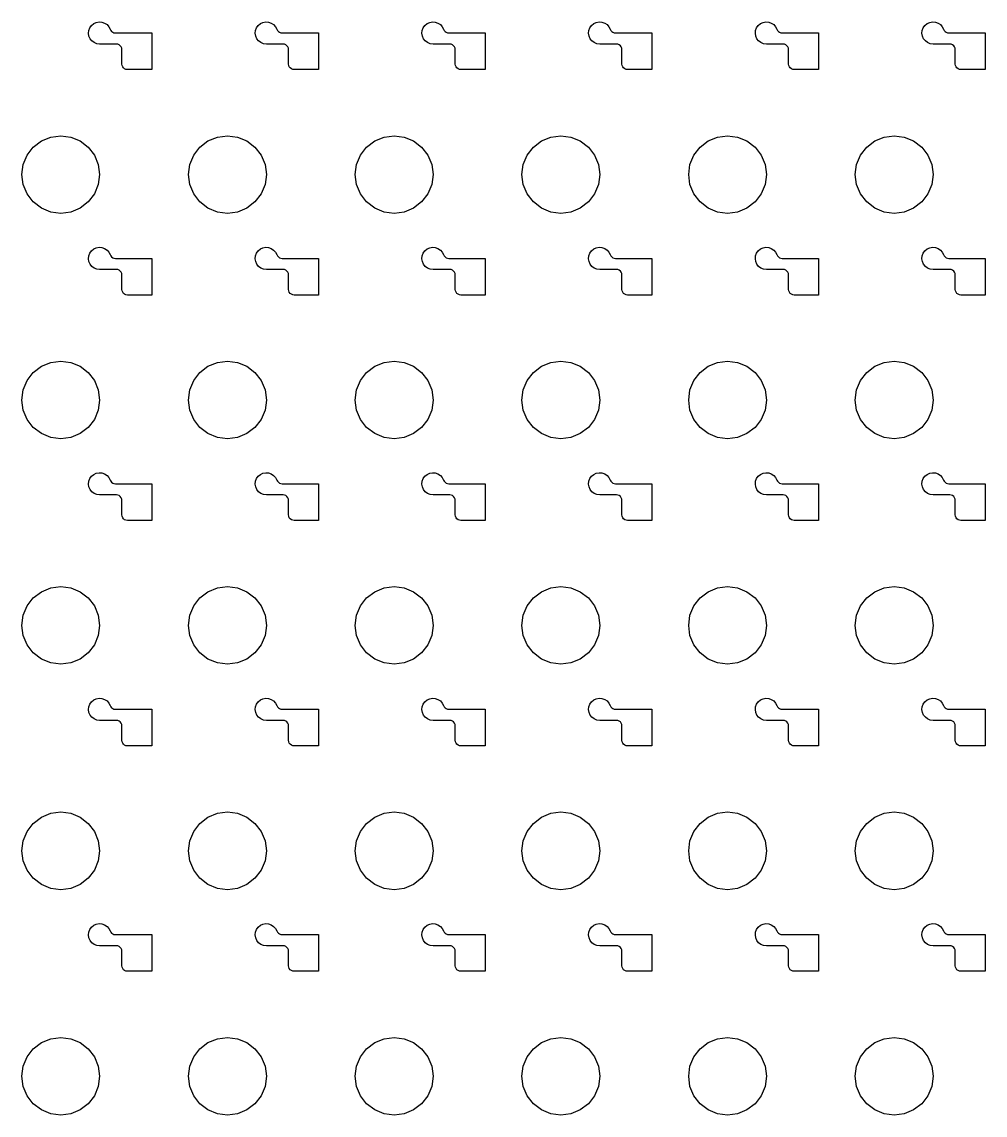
# Model space of a CAD drawing. Extents: x 11 to 212, y 11 to 212.
# Drawn here: x 122.26 to 132.46, y 136.1 to 147.68 of the extents above; entities that cross this region are included whole.
import ezdxf

# ---------------------------------------------------------------- set-up
doc = ezdxf.new("R2010")
doc.units = 0
doc.layers.add('C3', color=7, linetype='continuous')

msp = doc.modelspace()

# ---------------------------------------------------------------- linework, layer by layer
at = {"layer": 'C3'}
for points in [[(123.376, 147.176), (123.361, 147.178), (123.347, 147.184), (123.335, 147.194), (123.326, 147.206), (123.32, 147.22), (123.318, 147.235), (123.318, 147.388), (123.316, 147.403), (123.31, 147.418), (123.3, 147.43), (123.288, 147.439), (123.274, 147.445), (123.259, 147.447), (123.082, 147.447), (123.052, 147.451), (123.024, 147.462), (123, 147.48), (122.982, 147.504), (122.969, 147.532), (122.965, 147.561), (122.968, 147.591), (122.978, 147.62), (122.996, 147.644), (123.019, 147.664), (123.046, 147.677), (123.076, 147.682), (123.106, 147.68), (123.135, 147.67), (123.16, 147.653), (123.18, 147.631), (123.193, 147.604), (123.2, 147.591), (123.209, 147.58), (123.221, 147.572), (123.234, 147.566), (123.249, 147.565), (123.633, 147.565), (123.633, 147.176)], [(125.141, 147.176), (125.126, 147.178), (125.112, 147.184), (125.1, 147.194), (125.09, 147.206), (125.084, 147.22), (125.082, 147.235), (125.082, 147.388), (125.08, 147.403), (125.074, 147.418), (125.065, 147.43), (125.053, 147.439), (125.039, 147.445), (125.024, 147.447), (124.847, 147.447), (124.817, 147.451), (124.789, 147.462), (124.765, 147.48), (124.746, 147.504), (124.734, 147.532), (124.729, 147.561), (124.733, 147.591), (124.743, 147.62), (124.761, 147.644), (124.784, 147.664), (124.811, 147.677), (124.841, 147.682), (124.871, 147.68), (124.899, 147.67), (124.924, 147.653), (124.944, 147.631), (124.958, 147.604), (124.964, 147.591), (124.974, 147.58), (124.986, 147.572), (124.999, 147.566), (125.013, 147.565), (125.398, 147.565), (125.398, 147.176)], [(126.906, 147.176), (126.891, 147.178), (126.876, 147.184), (126.864, 147.194), (126.855, 147.206), (126.849, 147.22), (126.847, 147.235), (126.847, 147.388), (126.845, 147.403), (126.839, 147.418), (126.83, 147.43), (126.818, 147.439), (126.803, 147.445), (126.788, 147.447), (126.612, 147.447), (126.582, 147.451), (126.554, 147.462), (126.53, 147.48), (126.511, 147.504), (126.499, 147.532), (126.494, 147.561), (126.497, 147.591), (126.508, 147.62), (126.525, 147.644), (126.548, 147.664), (126.576, 147.677), (126.605, 147.682), (126.635, 147.68), (126.664, 147.67), (126.689, 147.653), (126.709, 147.631), (126.723, 147.604), (126.729, 147.591), (126.739, 147.58), (126.75, 147.572), (126.764, 147.566), (126.778, 147.565), (127.162, 147.565), (127.162, 147.176)], [(128.671, 147.176), (128.655, 147.178), (128.641, 147.184), (128.629, 147.194), (128.62, 147.206), (128.614, 147.22), (128.612, 147.235), (128.612, 147.388), (128.61, 147.403), (128.604, 147.418), (128.595, 147.43), (128.582, 147.439), (128.568, 147.445), (128.553, 147.447), (128.376, 147.447), (128.347, 147.451), (128.319, 147.462), (128.294, 147.48), (128.276, 147.504), (128.264, 147.532), (128.259, 147.561), (128.262, 147.591), (128.272, 147.62), (128.29, 147.644), (128.313, 147.664), (128.34, 147.677), (128.37, 147.682), (128.4, 147.68), (128.429, 147.67), (128.454, 147.653), (128.474, 147.631), (128.487, 147.604), (128.494, 147.591), (128.503, 147.58), (128.515, 147.572), (128.529, 147.566), (128.543, 147.565), (128.927, 147.565), (128.927, 147.176)], [(130.435, 147.176), (130.42, 147.178), (130.406, 147.184), (130.394, 147.194), (130.384, 147.206), (130.378, 147.22), (130.376, 147.235), (130.376, 147.388), (130.374, 147.403), (130.369, 147.418), (130.359, 147.43), (130.347, 147.439), (130.333, 147.445), (130.318, 147.447), (130.141, 147.447), (130.111, 147.451), (130.083, 147.462), (130.059, 147.48), (130.04, 147.504), (130.028, 147.532), (130.024, 147.561), (130.027, 147.591), (130.037, 147.62), (130.055, 147.644), (130.078, 147.664), (130.105, 147.677), (130.135, 147.682), (130.165, 147.68), (130.193, 147.67), (130.218, 147.653), (130.238, 147.631), (130.252, 147.604), (130.259, 147.591), (130.268, 147.58), (130.28, 147.572), (130.293, 147.566), (130.308, 147.565), (130.692, 147.565), (130.692, 147.176)], [(132.2, 147.176), (132.185, 147.178), (132.171, 147.184), (132.158, 147.194), (132.149, 147.206), (132.143, 147.22), (132.141, 147.235), (132.141, 147.388), (132.139, 147.403), (132.133, 147.418), (132.124, 147.43), (132.112, 147.439), (132.098, 147.445), (132.082, 147.447), (131.906, 147.447), (131.876, 147.451), (131.848, 147.462), (131.824, 147.48), (131.805, 147.504), (131.793, 147.532), (131.788, 147.561), (131.791, 147.591), (131.802, 147.62), (131.819, 147.644), (131.842, 147.664), (131.87, 147.677), (131.899, 147.682), (131.93, 147.68), (131.958, 147.67), (131.983, 147.653), (132.003, 147.631), (132.017, 147.604), (132.023, 147.591), (132.033, 147.58), (132.044, 147.572), (132.058, 147.566), (132.072, 147.565), (132.456, 147.565), (132.456, 147.176)], [(123.082, 146.065), (123.068, 145.958), (123.027, 145.859), (122.962, 145.774), (122.876, 145.708), (122.777, 145.667), (122.671, 145.653), (122.564, 145.667), (122.465, 145.708), (122.379, 145.774), (122.314, 145.859), (122.273, 145.958), (122.259, 146.065), (122.273, 146.171), (122.314, 146.271), (122.379, 146.356), (122.465, 146.421), (122.564, 146.462), (122.671, 146.476), (122.777, 146.462), (122.876, 146.421), (122.962, 146.356), (123.027, 146.271), (123.068, 146.171)], [(124.847, 146.065), (124.833, 145.958), (124.792, 145.859), (124.726, 145.774), (124.641, 145.708), (124.542, 145.667), (124.435, 145.653), (124.329, 145.667), (124.229, 145.708), (124.144, 145.774), (124.079, 145.859), (124.038, 145.958), (124.024, 146.065), (124.038, 146.171), (124.079, 146.271), (124.144, 146.356), (124.229, 146.421), (124.329, 146.462), (124.435, 146.476), (124.542, 146.462), (124.641, 146.421), (124.726, 146.356), (124.792, 146.271), (124.833, 146.171)], [(126.612, 146.065), (126.598, 145.958), (126.557, 145.859), (126.491, 145.774), (126.406, 145.708), (126.307, 145.667), (126.2, 145.653), (126.093, 145.667), (125.994, 145.708), (125.909, 145.774), (125.843, 145.859), (125.802, 145.958), (125.788, 146.065), (125.802, 146.171), (125.843, 146.271), (125.909, 146.356), (125.994, 146.421), (126.093, 146.462), (126.2, 146.476), (126.307, 146.462), (126.406, 146.421), (126.491, 146.356), (126.557, 146.271), (126.598, 146.171)], [(128.376, 146.065), (128.362, 145.958), (128.321, 145.859), (128.256, 145.774), (128.171, 145.708), (128.071, 145.667), (127.965, 145.653), (127.858, 145.667), (127.759, 145.708), (127.674, 145.774), (127.608, 145.859), (127.567, 145.958), (127.553, 146.065), (127.567, 146.171), (127.608, 146.271), (127.674, 146.356), (127.759, 146.421), (127.858, 146.462), (127.965, 146.476), (128.071, 146.462), (128.171, 146.421), (128.256, 146.356), (128.321, 146.271), (128.362, 146.171)], [(130.141, 146.065), (130.127, 145.958), (130.086, 145.859), (130.021, 145.774), (129.935, 145.708), (129.836, 145.667), (129.729, 145.653), (129.623, 145.667), (129.524, 145.708), (129.438, 145.774), (129.373, 145.859), (129.332, 145.958), (129.318, 146.065), (129.332, 146.171), (129.373, 146.271), (129.438, 146.356), (129.524, 146.421), (129.623, 146.462), (129.729, 146.476), (129.836, 146.462), (129.935, 146.421), (130.021, 146.356), (130.086, 146.271), (130.127, 146.171)], [(131.906, 146.065), (131.892, 145.958), (131.851, 145.859), (131.785, 145.774), (131.7, 145.708), (131.601, 145.667), (131.494, 145.653), (131.388, 145.667), (131.288, 145.708), (131.203, 145.774), (131.138, 145.859), (131.096, 145.958), (131.082, 146.065), (131.096, 146.171), (131.138, 146.271), (131.203, 146.356), (131.288, 146.421), (131.388, 146.462), (131.494, 146.476), (131.601, 146.462), (131.7, 146.421), (131.785, 146.356), (131.851, 146.271), (131.892, 146.171)], [(123.376, 144.788), (123.361, 144.79), (123.347, 144.796), (123.335, 144.805), (123.326, 144.818), (123.32, 144.832), (123.318, 144.847), (123.318, 145), (123.316, 145.015), (123.31, 145.029), (123.3, 145.042), (123.288, 145.051), (123.274, 145.057), (123.259, 145.059), (123.082, 145.059), (123.052, 145.063), (123.024, 145.074), (123, 145.092), (122.982, 145.116), (122.969, 145.143), (122.965, 145.173), (122.968, 145.203), (122.978, 145.232), (122.996, 145.256), (123.019, 145.276), (123.046, 145.288), (123.076, 145.294), (123.106, 145.292), (123.135, 145.282), (123.16, 145.265), (123.18, 145.243), (123.193, 145.216), (123.2, 145.203), (123.209, 145.192), (123.221, 145.183), (123.234, 145.178), (123.249, 145.176), (123.633, 145.176), (123.633, 144.788)], [(125.141, 144.788), (125.126, 144.79), (125.112, 144.796), (125.1, 144.805), (125.09, 144.818), (125.084, 144.832), (125.082, 144.847), (125.082, 145), (125.08, 145.015), (125.074, 145.029), (125.065, 145.042), (125.053, 145.051), (125.039, 145.057), (125.024, 145.059), (124.847, 145.059), (124.817, 145.063), (124.789, 145.074), (124.765, 145.092), (124.746, 145.116), (124.734, 145.143), (124.729, 145.173), (124.733, 145.203), (124.743, 145.232), (124.761, 145.256), (124.784, 145.276), (124.811, 145.288), (124.841, 145.294), (124.871, 145.292), (124.899, 145.282), (124.924, 145.265), (124.944, 145.243), (124.958, 145.216), (124.964, 145.203), (124.974, 145.192), (124.986, 145.183), (124.999, 145.178), (125.013, 145.176), (125.398, 145.176), (125.398, 144.788)], [(126.906, 144.788), (126.891, 144.79), (126.876, 144.796), (126.864, 144.805), (126.855, 144.818), (126.849, 144.832), (126.847, 144.847), (126.847, 145), (126.845, 145.015), (126.839, 145.029), (126.83, 145.042), (126.818, 145.051), (126.803, 145.057), (126.788, 145.059), (126.612, 145.059), (126.582, 145.063), (126.554, 145.074), (126.53, 145.092), (126.511, 145.116), (126.499, 145.143), (126.494, 145.173), (126.497, 145.203), (126.508, 145.232), (126.525, 145.256), (126.548, 145.276), (126.576, 145.288), (126.605, 145.294), (126.635, 145.292), (126.664, 145.282), (126.689, 145.265), (126.709, 145.243), (126.723, 145.216), (126.729, 145.203), (126.739, 145.192), (126.75, 145.183), (126.764, 145.178), (126.778, 145.176), (127.162, 145.176), (127.162, 144.788)], [(128.671, 144.788), (128.655, 144.79), (128.641, 144.796), (128.629, 144.805), (128.62, 144.818), (128.614, 144.832), (128.612, 144.847), (128.612, 145), (128.61, 145.015), (128.604, 145.029), (128.595, 145.042), (128.582, 145.051), (128.568, 145.057), (128.553, 145.059), (128.376, 145.059), (128.347, 145.063), (128.319, 145.074), (128.294, 145.092), (128.276, 145.116), (128.264, 145.143), (128.259, 145.173), (128.262, 145.203), (128.272, 145.232), (128.29, 145.256), (128.313, 145.276), (128.34, 145.288), (128.37, 145.294), (128.4, 145.292), (128.429, 145.282), (128.454, 145.265), (128.474, 145.243), (128.487, 145.216), (128.494, 145.203), (128.503, 145.192), (128.515, 145.183), (128.529, 145.178), (128.543, 145.176), (128.927, 145.176), (128.927, 144.788)], [(130.435, 144.788), (130.42, 144.79), (130.406, 144.796), (130.394, 144.805), (130.384, 144.818), (130.378, 144.832), (130.376, 144.847), (130.376, 145), (130.374, 145.015), (130.369, 145.029), (130.359, 145.042), (130.347, 145.051), (130.333, 145.057), (130.318, 145.059), (130.141, 145.059), (130.111, 145.063), (130.083, 145.074), (130.059, 145.092), (130.04, 145.116), (130.028, 145.143), (130.024, 145.173), (130.027, 145.203), (130.037, 145.232), (130.055, 145.256), (130.078, 145.276), (130.105, 145.288), (130.135, 145.294), (130.165, 145.292), (130.193, 145.282), (130.218, 145.265), (130.238, 145.243), (130.252, 145.216), (130.259, 145.203), (130.268, 145.192), (130.28, 145.183), (130.293, 145.178), (130.308, 145.176), (130.692, 145.176), (130.692, 144.788)], [(132.2, 144.788), (132.185, 144.79), (132.171, 144.796), (132.158, 144.805), (132.149, 144.818), (132.143, 144.832), (132.141, 144.847), (132.141, 145), (132.139, 145.015), (132.133, 145.029), (132.124, 145.042), (132.112, 145.051), (132.098, 145.057), (132.082, 145.059), (131.906, 145.059), (131.876, 145.063), (131.848, 145.074), (131.824, 145.092), (131.805, 145.116), (131.793, 145.143), (131.788, 145.173), (131.791, 145.203), (131.802, 145.232), (131.819, 145.256), (131.842, 145.276), (131.87, 145.288), (131.899, 145.294), (131.93, 145.292), (131.958, 145.282), (131.983, 145.265), (132.003, 145.243), (132.017, 145.216), (132.023, 145.203), (132.033, 145.192), (132.044, 145.183), (132.058, 145.178), (132.072, 145.176), (132.456, 145.176), (132.456, 144.788)], [(123.082, 143.676), (123.068, 143.57), (123.027, 143.471), (122.962, 143.385), (122.876, 143.32), (122.777, 143.279), (122.671, 143.265), (122.564, 143.279), (122.465, 143.32), (122.379, 143.385), (122.314, 143.471), (122.273, 143.57), (122.259, 143.676), (122.273, 143.783), (122.314, 143.882), (122.379, 143.968), (122.465, 144.033), (122.564, 144.074), (122.671, 144.088), (122.777, 144.074), (122.876, 144.033), (122.962, 143.968), (123.027, 143.882), (123.068, 143.783)], [(124.847, 143.676), (124.833, 143.57), (124.792, 143.471), (124.726, 143.385), (124.641, 143.32), (124.542, 143.279), (124.435, 143.265), (124.329, 143.279), (124.229, 143.32), (124.144, 143.385), (124.079, 143.471), (124.038, 143.57), (124.024, 143.676), (124.038, 143.783), (124.079, 143.882), (124.144, 143.968), (124.229, 144.033), (124.329, 144.074), (124.435, 144.088), (124.542, 144.074), (124.641, 144.033), (124.726, 143.968), (124.792, 143.882), (124.833, 143.783)], [(126.612, 143.676), (126.598, 143.57), (126.557, 143.471), (126.491, 143.385), (126.406, 143.32), (126.307, 143.279), (126.2, 143.265), (126.093, 143.279), (125.994, 143.32), (125.909, 143.385), (125.843, 143.471), (125.802, 143.57), (125.788, 143.676), (125.802, 143.783), (125.843, 143.882), (125.909, 143.968), (125.994, 144.033), (126.093, 144.074), (126.2, 144.088), (126.307, 144.074), (126.406, 144.033), (126.491, 143.968), (126.557, 143.882), (126.598, 143.783)], [(128.376, 143.676), (128.362, 143.57), (128.321, 143.471), (128.256, 143.385), (128.171, 143.32), (128.071, 143.279), (127.965, 143.265), (127.858, 143.279), (127.759, 143.32), (127.674, 143.385), (127.608, 143.471), (127.567, 143.57), (127.553, 143.676), (127.567, 143.783), (127.608, 143.882), (127.674, 143.968), (127.759, 144.033), (127.858, 144.074), (127.965, 144.088), (128.071, 144.074), (128.171, 144.033), (128.256, 143.968), (128.321, 143.882), (128.362, 143.783)], [(130.141, 143.676), (130.127, 143.57), (130.086, 143.471), (130.021, 143.385), (129.935, 143.32), (129.836, 143.279), (129.729, 143.265), (129.623, 143.279), (129.524, 143.32), (129.438, 143.385), (129.373, 143.471), (129.332, 143.57), (129.318, 143.676), (129.332, 143.783), (129.373, 143.882), (129.438, 143.968), (129.524, 144.033), (129.623, 144.074), (129.729, 144.088), (129.836, 144.074), (129.935, 144.033), (130.021, 143.968), (130.086, 143.882), (130.127, 143.783)], [(131.906, 143.676), (131.892, 143.57), (131.851, 143.471), (131.785, 143.385), (131.7, 143.32), (131.601, 143.279), (131.494, 143.265), (131.388, 143.279), (131.288, 143.32), (131.203, 143.385), (131.138, 143.471), (131.096, 143.57), (131.082, 143.676), (131.096, 143.783), (131.138, 143.882), (131.203, 143.968), (131.288, 144.033), (131.388, 144.074), (131.494, 144.088), (131.601, 144.074), (131.7, 144.033), (131.785, 143.968), (131.851, 143.882), (131.892, 143.783)], [(123.376, 142.4), (123.361, 142.402), (123.347, 142.408), (123.335, 142.417), (123.326, 142.429), (123.32, 142.444), (123.318, 142.459), (123.318, 142.612), (123.316, 142.627), (123.31, 142.641), (123.3, 142.653), (123.288, 142.663), (123.274, 142.669), (123.259, 142.671), (123.082, 142.671), (123.052, 142.674), (123.024, 142.686), (123, 142.704), (122.982, 142.728), (122.969, 142.755), (122.965, 142.785), (122.968, 142.815), (122.978, 142.843), (122.996, 142.868), (123.019, 142.887), (123.046, 142.9), (123.076, 142.906), (123.106, 142.903), (123.135, 142.894), (123.16, 142.877), (123.18, 142.854), (123.193, 142.827), (123.2, 142.815), (123.209, 142.804), (123.221, 142.795), (123.234, 142.79), (123.249, 142.788), (123.633, 142.788), (123.633, 142.4)], [(125.141, 142.4), (125.126, 142.402), (125.112, 142.408), (125.1, 142.417), (125.09, 142.429), (125.084, 142.444), (125.082, 142.459), (125.082, 142.612), (125.08, 142.627), (125.074, 142.641), (125.065, 142.653), (125.053, 142.663), (125.039, 142.669), (125.024, 142.671), (124.847, 142.671), (124.817, 142.674), (124.789, 142.686), (124.765, 142.704), (124.746, 142.728), (124.734, 142.755), (124.729, 142.785), (124.733, 142.815), (124.743, 142.843), (124.761, 142.868), (124.784, 142.887), (124.811, 142.9), (124.841, 142.906), (124.871, 142.903), (124.899, 142.894), (124.924, 142.877), (124.944, 142.854), (124.958, 142.827), (124.964, 142.815), (124.974, 142.804), (124.986, 142.795), (124.999, 142.79), (125.013, 142.788), (125.398, 142.788), (125.398, 142.4)], [(126.906, 142.4), (126.891, 142.402), (126.876, 142.408), (126.864, 142.417), (126.855, 142.429), (126.849, 142.444), (126.847, 142.459), (126.847, 142.612), (126.845, 142.627), (126.839, 142.641), (126.83, 142.653), (126.818, 142.663), (126.803, 142.669), (126.788, 142.671), (126.612, 142.671), (126.582, 142.674), (126.554, 142.686), (126.53, 142.704), (126.511, 142.728), (126.499, 142.755), (126.494, 142.785), (126.497, 142.815), (126.508, 142.843), (126.525, 142.868), (126.548, 142.887), (126.576, 142.9), (126.605, 142.906), (126.635, 142.903), (126.664, 142.894), (126.689, 142.877), (126.709, 142.854), (126.723, 142.827), (126.729, 142.815), (126.739, 142.804), (126.75, 142.795), (126.764, 142.79), (126.778, 142.788), (127.162, 142.788), (127.162, 142.4)], [(128.671, 142.4), (128.655, 142.402), (128.641, 142.408), (128.629, 142.417), (128.62, 142.429), (128.614, 142.444), (128.612, 142.459), (128.612, 142.612), (128.61, 142.627), (128.604, 142.641), (128.595, 142.653), (128.582, 142.663), (128.568, 142.669), (128.553, 142.671), (128.376, 142.671), (128.347, 142.674), (128.319, 142.686), (128.294, 142.704), (128.276, 142.728), (128.264, 142.755), (128.259, 142.785), (128.262, 142.815), (128.272, 142.843), (128.29, 142.868), (128.313, 142.887), (128.34, 142.9), (128.37, 142.906), (128.4, 142.903), (128.429, 142.894), (128.454, 142.877), (128.474, 142.854), (128.487, 142.827), (128.494, 142.815), (128.503, 142.804), (128.515, 142.795), (128.529, 142.79), (128.543, 142.788), (128.927, 142.788), (128.927, 142.4)], [(130.435, 142.4), (130.42, 142.402), (130.406, 142.408), (130.394, 142.417), (130.384, 142.429), (130.378, 142.444), (130.376, 142.459), (130.376, 142.612), (130.374, 142.627), (130.369, 142.641), (130.359, 142.653), (130.347, 142.663), (130.333, 142.669), (130.318, 142.671), (130.141, 142.671), (130.111, 142.674), (130.083, 142.686), (130.059, 142.704), (130.04, 142.728), (130.028, 142.755), (130.024, 142.785), (130.027, 142.815), (130.037, 142.843), (130.055, 142.868), (130.078, 142.887), (130.105, 142.9), (130.135, 142.906), (130.165, 142.903), (130.193, 142.894), (130.218, 142.877), (130.238, 142.854), (130.252, 142.827), (130.259, 142.815), (130.268, 142.804), (130.28, 142.795), (130.293, 142.79), (130.308, 142.788), (130.692, 142.788), (130.692, 142.4)], [(132.2, 142.4), (132.185, 142.402), (132.171, 142.408), (132.158, 142.417), (132.149, 142.429), (132.143, 142.444), (132.141, 142.459), (132.141, 142.612), (132.139, 142.627), (132.133, 142.641), (132.124, 142.653), (132.112, 142.663), (132.098, 142.669), (132.082, 142.671), (131.906, 142.671), (131.876, 142.674), (131.848, 142.686), (131.824, 142.704), (131.805, 142.728), (131.793, 142.755), (131.788, 142.785), (131.791, 142.815), (131.802, 142.843), (131.819, 142.868), (131.842, 142.887), (131.87, 142.9), (131.899, 142.906), (131.93, 142.903), (131.958, 142.894), (131.983, 142.877), (132.003, 142.854), (132.017, 142.827), (132.023, 142.815), (132.033, 142.804), (132.044, 142.795), (132.058, 142.79), (132.072, 142.788), (132.456, 142.788), (132.456, 142.4)], [(123.082, 141.288), (123.068, 141.182), (123.027, 141.082), (122.962, 140.997), (122.876, 140.932), (122.777, 140.891), (122.671, 140.876), (122.564, 140.891), (122.465, 140.932), (122.379, 140.997), (122.314, 141.082), (122.273, 141.182), (122.259, 141.288), (122.273, 141.395), (122.314, 141.494), (122.379, 141.579), (122.465, 141.645), (122.564, 141.686), (122.671, 141.7), (122.777, 141.686), (122.876, 141.645), (122.962, 141.579), (123.027, 141.494), (123.068, 141.395)], [(124.847, 141.288), (124.833, 141.182), (124.792, 141.082), (124.726, 140.997), (124.641, 140.932), (124.542, 140.891), (124.435, 140.876), (124.329, 140.891), (124.229, 140.932), (124.144, 140.997), (124.079, 141.082), (124.038, 141.182), (124.024, 141.288), (124.038, 141.395), (124.079, 141.494), (124.144, 141.579), (124.229, 141.645), (124.329, 141.686), (124.435, 141.7), (124.542, 141.686), (124.641, 141.645), (124.726, 141.579), (124.792, 141.494), (124.833, 141.395)], [(126.612, 141.288), (126.598, 141.182), (126.557, 141.082), (126.491, 140.997), (126.406, 140.932), (126.307, 140.891), (126.2, 140.876), (126.093, 140.891), (125.994, 140.932), (125.909, 140.997), (125.843, 141.082), (125.802, 141.182), (125.788, 141.288), (125.802, 141.395), (125.843, 141.494), (125.909, 141.579), (125.994, 141.645), (126.093, 141.686), (126.2, 141.7), (126.307, 141.686), (126.406, 141.645), (126.491, 141.579), (126.557, 141.494), (126.598, 141.395)], [(128.376, 141.288), (128.362, 141.182), (128.321, 141.082), (128.256, 140.997), (128.171, 140.932), (128.071, 140.891), (127.965, 140.876), (127.858, 140.891), (127.759, 140.932), (127.674, 140.997), (127.608, 141.082), (127.567, 141.182), (127.553, 141.288), (127.567, 141.395), (127.608, 141.494), (127.674, 141.579), (127.759, 141.645), (127.858, 141.686), (127.965, 141.7), (128.071, 141.686), (128.171, 141.645), (128.256, 141.579), (128.321, 141.494), (128.362, 141.395)], [(130.141, 141.288), (130.127, 141.182), (130.086, 141.082), (130.021, 140.997), (129.935, 140.932), (129.836, 140.891), (129.729, 140.876), (129.623, 140.891), (129.524, 140.932), (129.438, 140.997), (129.373, 141.082), (129.332, 141.182), (129.318, 141.288), (129.332, 141.395), (129.373, 141.494), (129.438, 141.579), (129.524, 141.645), (129.623, 141.686), (129.729, 141.7), (129.836, 141.686), (129.935, 141.645), (130.021, 141.579), (130.086, 141.494), (130.127, 141.395)], [(131.906, 141.288), (131.892, 141.182), (131.851, 141.082), (131.785, 140.997), (131.7, 140.932), (131.601, 140.891), (131.494, 140.876), (131.388, 140.891), (131.288, 140.932), (131.203, 140.997), (131.138, 141.082), (131.096, 141.182), (131.082, 141.288), (131.096, 141.395), (131.138, 141.494), (131.203, 141.579), (131.288, 141.645), (131.388, 141.686), (131.494, 141.7), (131.601, 141.686), (131.7, 141.645), (131.785, 141.579), (131.851, 141.494), (131.892, 141.395)], [(123.376, 140.012), (123.361, 140.014), (123.347, 140.02), (123.335, 140.029), (123.326, 140.041), (123.32, 140.055), (123.318, 140.071), (123.318, 140.224), (123.316, 140.239), (123.31, 140.253), (123.3, 140.265), (123.288, 140.274), (123.274, 140.28), (123.259, 140.282), (123.082, 140.282), (123.052, 140.286), (123.024, 140.298), (123, 140.316), (122.982, 140.339), (122.969, 140.367), (122.965, 140.397), (122.968, 140.427), (122.978, 140.455), (122.996, 140.48), (123.019, 140.499), (123.046, 140.512), (123.076, 140.517), (123.106, 140.515), (123.135, 140.505), (123.16, 140.489), (123.18, 140.466), (123.193, 140.439), (123.2, 140.426), (123.209, 140.415), (123.221, 140.407), (123.234, 140.402), (123.249, 140.4), (123.633, 140.4), (123.633, 140.012)], [(125.141, 140.012), (125.126, 140.014), (125.112, 140.02), (125.1, 140.029), (125.09, 140.041), (125.084, 140.055), (125.082, 140.071), (125.082, 140.224), (125.08, 140.239), (125.074, 140.253), (125.065, 140.265), (125.053, 140.274), (125.039, 140.28), (125.024, 140.282), (124.847, 140.282), (124.817, 140.286), (124.789, 140.298), (124.765, 140.316), (124.746, 140.339), (124.734, 140.367), (124.729, 140.397), (124.733, 140.427), (124.743, 140.455), (124.761, 140.48), (124.784, 140.499), (124.811, 140.512), (124.841, 140.517), (124.871, 140.515), (124.899, 140.505), (124.924, 140.489), (124.944, 140.466), (124.958, 140.439), (124.964, 140.426), (124.974, 140.415), (124.986, 140.407), (124.999, 140.402), (125.013, 140.4), (125.398, 140.4), (125.398, 140.012)], [(126.906, 140.012), (126.891, 140.014), (126.876, 140.02), (126.864, 140.029), (126.855, 140.041), (126.849, 140.055), (126.847, 140.071), (126.847, 140.224), (126.845, 140.239), (126.839, 140.253), (126.83, 140.265), (126.818, 140.274), (126.803, 140.28), (126.788, 140.282), (126.612, 140.282), (126.582, 140.286), (126.554, 140.298), (126.53, 140.316), (126.511, 140.339), (126.499, 140.367), (126.494, 140.397), (126.497, 140.427), (126.508, 140.455), (126.525, 140.48), (126.548, 140.499), (126.576, 140.512), (126.605, 140.517), (126.635, 140.515), (126.664, 140.505), (126.689, 140.489), (126.709, 140.466), (126.723, 140.439), (126.729, 140.426), (126.739, 140.415), (126.75, 140.407), (126.764, 140.402), (126.778, 140.4), (127.162, 140.4), (127.162, 140.012)], [(128.671, 140.012), (128.655, 140.014), (128.641, 140.02), (128.629, 140.029), (128.62, 140.041), (128.614, 140.055), (128.612, 140.071), (128.612, 140.224), (128.61, 140.239), (128.604, 140.253), (128.595, 140.265), (128.582, 140.274), (128.568, 140.28), (128.553, 140.282), (128.376, 140.282), (128.347, 140.286), (128.319, 140.298), (128.294, 140.316), (128.276, 140.339), (128.264, 140.367), (128.259, 140.397), (128.262, 140.427), (128.272, 140.455), (128.29, 140.48), (128.313, 140.499), (128.34, 140.512), (128.37, 140.517), (128.4, 140.515), (128.429, 140.505), (128.454, 140.489), (128.474, 140.466), (128.487, 140.439), (128.494, 140.426), (128.503, 140.415), (128.515, 140.407), (128.529, 140.402), (128.543, 140.4), (128.927, 140.4), (128.927, 140.012)], [(130.435, 140.012), (130.42, 140.014), (130.406, 140.02), (130.394, 140.029), (130.384, 140.041), (130.378, 140.055), (130.376, 140.071), (130.376, 140.224), (130.374, 140.239), (130.369, 140.253), (130.359, 140.265), (130.347, 140.274), (130.333, 140.28), (130.318, 140.282), (130.141, 140.282), (130.111, 140.286), (130.083, 140.298), (130.059, 140.316), (130.04, 140.339), (130.028, 140.367), (130.024, 140.397), (130.027, 140.427), (130.037, 140.455), (130.055, 140.48), (130.078, 140.499), (130.105, 140.512), (130.135, 140.517), (130.165, 140.515), (130.193, 140.505), (130.218, 140.489), (130.238, 140.466), (130.252, 140.439), (130.259, 140.426), (130.268, 140.415), (130.28, 140.407), (130.293, 140.402), (130.308, 140.4), (130.692, 140.4), (130.692, 140.012)], [(132.2, 140.012), (132.185, 140.014), (132.171, 140.02), (132.158, 140.029), (132.149, 140.041), (132.143, 140.055), (132.141, 140.071), (132.141, 140.224), (132.139, 140.239), (132.133, 140.253), (132.124, 140.265), (132.112, 140.274), (132.098, 140.28), (132.082, 140.282), (131.906, 140.282), (131.876, 140.286), (131.848, 140.298), (131.824, 140.316), (131.805, 140.339), (131.793, 140.367), (131.788, 140.397), (131.791, 140.427), (131.802, 140.455), (131.819, 140.48), (131.842, 140.499), (131.87, 140.512), (131.899, 140.517), (131.93, 140.515), (131.958, 140.505), (131.983, 140.489), (132.003, 140.466), (132.017, 140.439), (132.023, 140.426), (132.033, 140.415), (132.044, 140.407), (132.058, 140.402), (132.072, 140.4), (132.456, 140.4), (132.456, 140.012)], [(123.082, 138.9), (123.068, 138.793), (123.027, 138.694), (122.962, 138.609), (122.876, 138.543), (122.777, 138.502), (122.671, 138.488), (122.564, 138.502), (122.465, 138.543), (122.379, 138.609), (122.314, 138.694), (122.273, 138.793), (122.259, 138.9), (122.273, 139.007), (122.314, 139.106), (122.379, 139.191), (122.465, 139.257), (122.564, 139.298), (122.671, 139.312), (122.777, 139.298), (122.876, 139.257), (122.962, 139.191), (123.027, 139.106), (123.068, 139.007)], [(124.847, 138.9), (124.833, 138.793), (124.792, 138.694), (124.726, 138.609), (124.641, 138.543), (124.542, 138.502), (124.435, 138.488), (124.329, 138.502), (124.229, 138.543), (124.144, 138.609), (124.079, 138.694), (124.038, 138.793), (124.024, 138.9), (124.038, 139.007), (124.079, 139.106), (124.144, 139.191), (124.229, 139.257), (124.329, 139.298), (124.435, 139.312), (124.542, 139.298), (124.641, 139.257), (124.726, 139.191), (124.792, 139.106), (124.833, 139.007)], [(126.612, 138.9), (126.598, 138.793), (126.557, 138.694), (126.491, 138.609), (126.406, 138.543), (126.307, 138.502), (126.2, 138.488), (126.093, 138.502), (125.994, 138.543), (125.909, 138.609), (125.843, 138.694), (125.802, 138.793), (125.788, 138.9), (125.802, 139.007), (125.843, 139.106), (125.909, 139.191), (125.994, 139.257), (126.093, 139.298), (126.2, 139.312), (126.307, 139.298), (126.406, 139.257), (126.491, 139.191), (126.557, 139.106), (126.598, 139.007)], [(128.376, 138.9), (128.362, 138.793), (128.321, 138.694), (128.256, 138.609), (128.171, 138.543), (128.071, 138.502), (127.965, 138.488), (127.858, 138.502), (127.759, 138.543), (127.674, 138.609), (127.608, 138.694), (127.567, 138.793), (127.553, 138.9), (127.567, 139.007), (127.608, 139.106), (127.674, 139.191), (127.759, 139.257), (127.858, 139.298), (127.965, 139.312), (128.071, 139.298), (128.171, 139.257), (128.256, 139.191), (128.321, 139.106), (128.362, 139.007)], [(130.141, 138.9), (130.127, 138.793), (130.086, 138.694), (130.021, 138.609), (129.935, 138.543), (129.836, 138.502), (129.729, 138.488), (129.623, 138.502), (129.524, 138.543), (129.438, 138.609), (129.373, 138.694), (129.332, 138.793), (129.318, 138.9), (129.332, 139.007), (129.373, 139.106), (129.438, 139.191), (129.524, 139.257), (129.623, 139.298), (129.729, 139.312), (129.836, 139.298), (129.935, 139.257), (130.021, 139.191), (130.086, 139.106), (130.127, 139.007)], [(131.906, 138.9), (131.892, 138.793), (131.851, 138.694), (131.785, 138.609), (131.7, 138.543), (131.601, 138.502), (131.494, 138.488), (131.388, 138.502), (131.288, 138.543), (131.203, 138.609), (131.138, 138.694), (131.096, 138.793), (131.082, 138.9), (131.096, 139.007), (131.138, 139.106), (131.203, 139.191), (131.288, 139.257), (131.388, 139.298), (131.494, 139.312), (131.601, 139.298), (131.7, 139.257), (131.785, 139.191), (131.851, 139.106), (131.892, 139.007)], [(123.376, 137.624), (123.361, 137.626), (123.347, 137.631), (123.335, 137.641), (123.326, 137.653), (123.32, 137.667), (123.318, 137.682), (123.318, 137.835), (123.316, 137.851), (123.31, 137.865), (123.3, 137.877), (123.288, 137.886), (123.274, 137.892), (123.259, 137.894), (123.082, 137.894), (123.052, 137.898), (123.024, 137.909), (123, 137.927), (122.982, 137.951), (122.969, 137.979), (122.965, 138.009), (122.968, 138.039), (122.978, 138.067), (122.996, 138.091), (123.019, 138.111), (123.046, 138.124), (123.076, 138.129), (123.106, 138.127), (123.135, 138.117), (123.16, 138.1), (123.18, 138.078), (123.193, 138.051), (123.2, 138.038), (123.209, 138.027), (123.221, 138.019), (123.234, 138.014), (123.249, 138.012), (123.633, 138.012), (123.633, 137.624)], [(125.141, 137.624), (125.126, 137.626), (125.112, 137.631), (125.1, 137.641), (125.09, 137.653), (125.084, 137.667), (125.082, 137.682), (125.082, 137.835), (125.08, 137.851), (125.074, 137.865), (125.065, 137.877), (125.053, 137.886), (125.039, 137.892), (125.024, 137.894), (124.847, 137.894), (124.817, 137.898), (124.789, 137.909), (124.765, 137.927), (124.746, 137.951), (124.734, 137.979), (124.729, 138.009), (124.733, 138.039), (124.743, 138.067), (124.761, 138.091), (124.784, 138.111), (124.811, 138.124), (124.841, 138.129), (124.871, 138.127), (124.899, 138.117), (124.924, 138.1), (124.944, 138.078), (124.958, 138.051), (124.964, 138.038), (124.974, 138.027), (124.986, 138.019), (124.999, 138.014), (125.013, 138.012), (125.398, 138.012), (125.398, 137.624)], [(126.906, 137.624), (126.891, 137.626), (126.876, 137.631), (126.864, 137.641), (126.855, 137.653), (126.849, 137.667), (126.847, 137.682), (126.847, 137.835), (126.845, 137.851), (126.839, 137.865), (126.83, 137.877), (126.818, 137.886), (126.803, 137.892), (126.788, 137.894), (126.612, 137.894), (126.582, 137.898), (126.554, 137.909), (126.53, 137.927), (126.511, 137.951), (126.499, 137.979), (126.494, 138.009), (126.497, 138.039), (126.508, 138.067), (126.525, 138.091), (126.548, 138.111), (126.576, 138.124), (126.605, 138.129), (126.635, 138.127), (126.664, 138.117), (126.689, 138.1), (126.709, 138.078), (126.723, 138.051), (126.729, 138.038), (126.739, 138.027), (126.75, 138.019), (126.764, 138.014), (126.778, 138.012), (127.162, 138.012), (127.162, 137.624)], [(128.671, 137.624), (128.655, 137.626), (128.641, 137.631), (128.629, 137.641), (128.62, 137.653), (128.614, 137.667), (128.612, 137.682), (128.612, 137.835), (128.61, 137.851), (128.604, 137.865), (128.595, 137.877), (128.582, 137.886), (128.568, 137.892), (128.553, 137.894), (128.376, 137.894), (128.347, 137.898), (128.319, 137.909), (128.294, 137.927), (128.276, 137.951), (128.264, 137.979), (128.259, 138.009), (128.262, 138.039), (128.272, 138.067), (128.29, 138.091), (128.313, 138.111), (128.34, 138.124), (128.37, 138.129), (128.4, 138.127), (128.429, 138.117), (128.454, 138.1), (128.474, 138.078), (128.487, 138.051), (128.494, 138.038), (128.503, 138.027), (128.515, 138.019), (128.529, 138.014), (128.543, 138.012), (128.927, 138.012), (128.927, 137.624)], [(130.435, 137.624), (130.42, 137.626), (130.406, 137.631), (130.394, 137.641), (130.384, 137.653), (130.378, 137.667), (130.376, 137.682), (130.376, 137.835), (130.374, 137.851), (130.369, 137.865), (130.359, 137.877), (130.347, 137.886), (130.333, 137.892), (130.318, 137.894), (130.141, 137.894), (130.111, 137.898), (130.083, 137.909), (130.059, 137.927), (130.04, 137.951), (130.028, 137.979), (130.024, 138.009), (130.027, 138.039), (130.037, 138.067), (130.055, 138.091), (130.078, 138.111), (130.105, 138.124), (130.135, 138.129), (130.165, 138.127), (130.193, 138.117), (130.218, 138.1), (130.238, 138.078), (130.252, 138.051), (130.259, 138.038), (130.268, 138.027), (130.28, 138.019), (130.293, 138.014), (130.308, 138.012), (130.692, 138.012), (130.692, 137.624)], [(132.2, 137.624), (132.185, 137.626), (132.171, 137.631), (132.158, 137.641), (132.149, 137.653), (132.143, 137.667), (132.141, 137.682), (132.141, 137.835), (132.139, 137.851), (132.133, 137.865), (132.124, 137.877), (132.112, 137.886), (132.098, 137.892), (132.082, 137.894), (131.906, 137.894), (131.876, 137.898), (131.848, 137.909), (131.824, 137.927), (131.805, 137.951), (131.793, 137.979), (131.788, 138.009), (131.791, 138.039), (131.802, 138.067), (131.819, 138.091), (131.842, 138.111), (131.87, 138.124), (131.899, 138.129), (131.93, 138.127), (131.958, 138.117), (131.983, 138.1), (132.003, 138.078), (132.017, 138.051), (132.023, 138.038), (132.033, 138.027), (132.044, 138.019), (132.058, 138.014), (132.072, 138.012), (132.456, 138.012), (132.456, 137.624)], [(123.082, 136.512), (123.068, 136.405), (123.027, 136.306), (122.962, 136.221), (122.876, 136.155), (122.777, 136.114), (122.671, 136.1), (122.564, 136.114), (122.465, 136.155), (122.379, 136.221), (122.314, 136.306), (122.273, 136.405), (122.259, 136.512), (122.273, 136.618), (122.314, 136.718), (122.379, 136.803), (122.465, 136.868), (122.564, 136.909), (122.671, 136.924), (122.777, 136.909), (122.876, 136.868), (122.962, 136.803), (123.027, 136.718), (123.068, 136.618)], [(124.847, 136.512), (124.833, 136.405), (124.792, 136.306), (124.726, 136.221), (124.641, 136.155), (124.542, 136.114), (124.435, 136.1), (124.329, 136.114), (124.229, 136.155), (124.144, 136.221), (124.079, 136.306), (124.038, 136.405), (124.024, 136.512), (124.038, 136.618), (124.079, 136.718), (124.144, 136.803), (124.229, 136.868), (124.329, 136.909), (124.435, 136.924), (124.542, 136.909), (124.641, 136.868), (124.726, 136.803), (124.792, 136.718), (124.833, 136.618)], [(126.612, 136.512), (126.598, 136.405), (126.557, 136.306), (126.491, 136.221), (126.406, 136.155), (126.307, 136.114), (126.2, 136.1), (126.093, 136.114), (125.994, 136.155), (125.909, 136.221), (125.843, 136.306), (125.802, 136.405), (125.788, 136.512), (125.802, 136.618), (125.843, 136.718), (125.909, 136.803), (125.994, 136.868), (126.093, 136.909), (126.2, 136.924), (126.307, 136.909), (126.406, 136.868), (126.491, 136.803), (126.557, 136.718), (126.598, 136.618)], [(128.376, 136.512), (128.362, 136.405), (128.321, 136.306), (128.256, 136.221), (128.171, 136.155), (128.071, 136.114), (127.965, 136.1), (127.858, 136.114), (127.759, 136.155), (127.674, 136.221), (127.608, 136.306), (127.567, 136.405), (127.553, 136.512), (127.567, 136.618), (127.608, 136.718), (127.674, 136.803), (127.759, 136.868), (127.858, 136.909), (127.965, 136.924), (128.071, 136.909), (128.171, 136.868), (128.256, 136.803), (128.321, 136.718), (128.362, 136.618)], [(130.141, 136.512), (130.127, 136.405), (130.086, 136.306), (130.021, 136.221), (129.935, 136.155), (129.836, 136.114), (129.729, 136.1), (129.623, 136.114), (129.524, 136.155), (129.438, 136.221), (129.373, 136.306), (129.332, 136.405), (129.318, 136.512), (129.332, 136.618), (129.373, 136.718), (129.438, 136.803), (129.524, 136.868), (129.623, 136.909), (129.729, 136.924), (129.836, 136.909), (129.935, 136.868), (130.021, 136.803), (130.086, 136.718), (130.127, 136.618)], [(131.906, 136.512), (131.892, 136.405), (131.851, 136.306), (131.785, 136.221), (131.7, 136.155), (131.601, 136.114), (131.494, 136.1), (131.388, 136.114), (131.288, 136.155), (131.203, 136.221), (131.138, 136.306), (131.096, 136.405), (131.082, 136.512), (131.096, 136.618), (131.138, 136.718), (131.203, 136.803), (131.288, 136.868), (131.388, 136.909), (131.494, 136.924), (131.601, 136.909), (131.7, 136.868), (131.785, 136.803), (131.851, 136.718), (131.892, 136.618)]]:
    msp.add_lwpolyline(points, close=True, dxfattribs=at)

doc.saveas('drawing.dxf')
